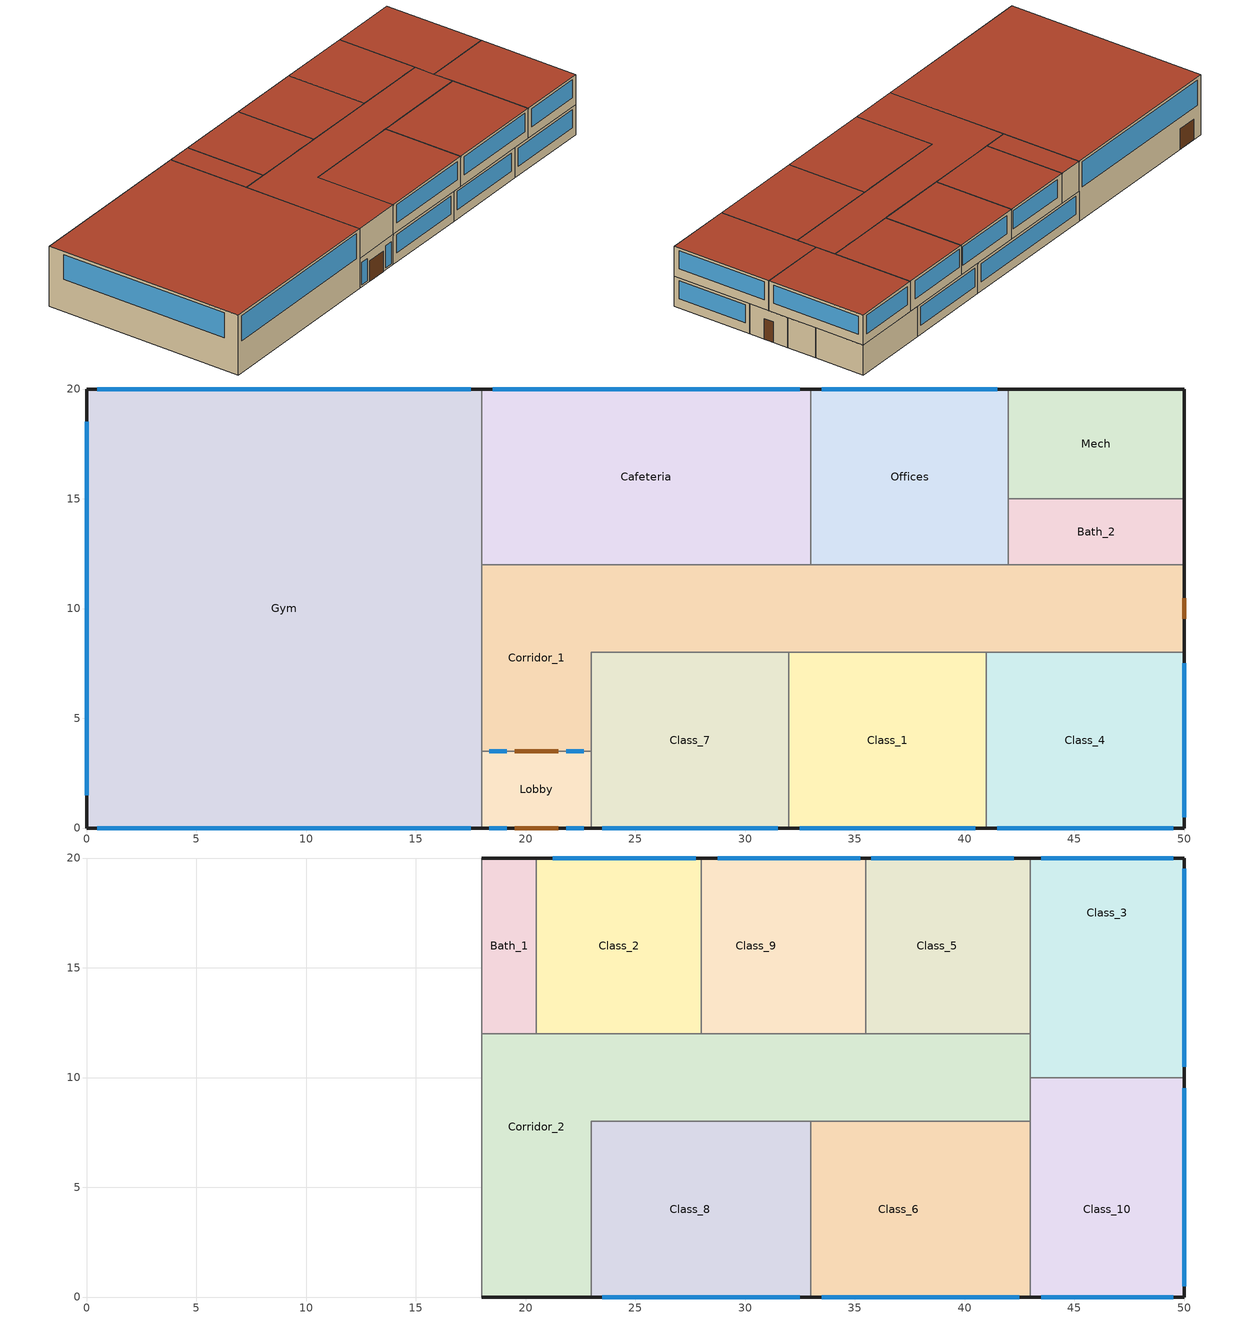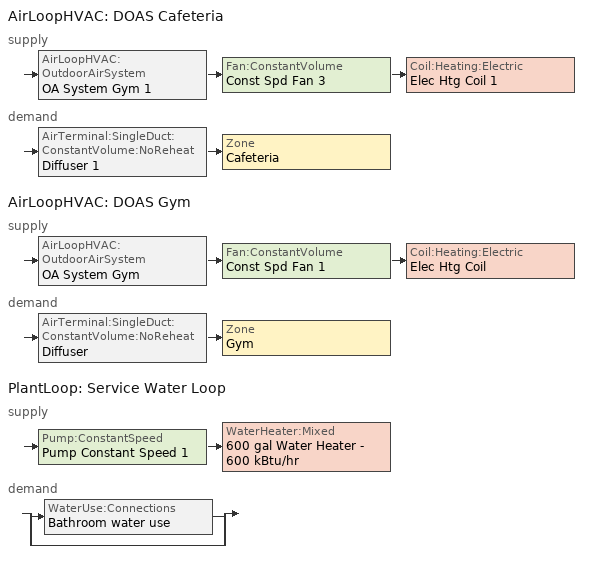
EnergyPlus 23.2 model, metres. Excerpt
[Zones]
Bath_2
 floor ground (PrimarySchool_Slab): 50,15 50,12 46,12 42,12 42,15 46,15 z0
 wall outside (PrimarySchool_Ext_Wall): 50,12 50,15 z0:3
 wall to Mech (PrimarySchool_Int_Wall): 50,15 46,15 42,15 z0:3
 wall to Corridor_1 (PrimarySchool_Int_Wall): 42,12 46,12 50,12 z0:3
 wall to Offices (PrimarySchool_Int_Wall): 42,15 42,12 z0:3
Cafeteria
 floor ground (PrimarySchool_Slab): 33,20 33,12 22,12 18,12 18,20 z0
 wall outside (PrimarySchool_Ext_Wall): 33,20 18,20 z0:3
 wall to Corridor_1 (PrimarySchool_Int_Wall): 18,12 22,12 33,12 z0:3
 wall to Gym (PrimarySchool_Int_Wall): 18,20 18,12 z0:3
 wall to Offices (PrimarySchool_Int_Wall): 33,12 33,20 z0:3
 window (PrimarySchool_Window): 32.5,20 18.5,20 z0.91:2.73
Class_1
 floor ground (PrimarySchool_Slab): 41,8 41,0 32,0 32,8 33,8 34,8 35,8 36,8 z0
 wall outside (PrimarySchool_Ext_Wall): 32,0 41,0 z0:3
 wall to Class_4 (PrimarySchool_Int_Wall): 41,0 41,8 z0:3
 wall to Class_7 (PrimarySchool_Int_Wall): 32,8 32,0 z0:3
 wall to Corridor_1 (PrimarySchool_Int_Wall): 41,8 36,8 35,8 34,8 33,8 32,8 z0:3
 window (PrimarySchool_Window): 32.5,0 40.5,0 z0.91:2.73
Class_4
 floor ground (PrimarySchool_Slab): 50,8 50,0 41,0 41,8 42,8 43,8 z0
 wall outside (PrimarySchool_Ext_Wall): 41,0 50,0 50,8 z0:3
 wall to Corridor_1 (PrimarySchool_Int_Wall): 50,8 43,8 42,8 41,8 z0:3
 window (PrimarySchool_Window): 50,0.5 50,7.5 / 41.5,0 49.5,0 z0.91:2.73
Class_7
 floor ground (PrimarySchool_Slab): 32,8 32,0 23,0 23,3.5 23,8 24,8 26,8 27.5,8 28,8 29,8 z0
 wall outside (PrimarySchool_Ext_Wall): 23,0 32,0 z0:3
 wall to Lobby (PrimarySchool_Int_Wall): 23,3.5 23,0 z0:3
 wall to Corridor_1 (PrimarySchool_Int_Wall): 32,8 29,8 28,8 27.5,8 26,8 24,8 23,8 23,3.5 z0:3
 window (PrimarySchool_Window): 23.5,0 31.5,0 z0.91:2.73
Corridor_1
 floor ground (PrimarySchool_Slab): 50,12 50,8 43,8 42,8 41,8 36,8 35,8 34,8 33,8 32,8 29,8 28,8 27.5,8 26,8 24,8 23,8 23,3.5 22,3.5 18,3.5 18,12 22,12 33,12 37,12 42,12 46,12 z0
 wall outside (PrimarySchool_Ext_Wall): 50,8 50,12 z0:3
 wall to Lobby (PrimarySchool_Int_Wall): 18,3.5 22,3.5 23,3.5 z0:3
 wall to Gym (PrimarySchool_Int_Wall): 18,12 18,3.5 z0:3
 wall to Offices (PrimarySchool_Int_Wall): 42,12 37,12 33,12 z0:3
 window inside (PrimarySchool_Window): 18.35,3.5 19.15,3.5 / 21.85,3.5 22.65,3.5 z0.21:2.43
 door inside (PrimarySchool_Door): 19.5,3.5 21.5,3.5 z0:2.03
 door (PrimarySchool_Door): 50,9.54 50,10.46 z0:2.03
Gym
 floor ground (PrimarySchool_Slab): 18,20 18,12 18,3.5 18,0 0,0 0,20 z0
 wall outside (PrimarySchool_Ext_Wall): 18,20 0,20 0,0 18,0 z0:6
 wall to Bath_1 (PrimarySchool_Int_Wall): 18,12 18,20 z3:6
 wall to Corridor_2 (PrimarySchool_Int_Wall): 18,0 18,3.5 18,12 z3:6
 wall to Lobby (PrimarySchool_Int_Wall): 18,0 18,3.5 z0:3
 window (PrimarySchool_Window): 0.5,0 17.5,0 / 0,18.5 0,1.5 / 17.5,20 0.5,20 z3.2:5.7
 door (PrimarySchool_Door): 3,20 1,20 z0:2.03
 roof outside (PrimarySchool_Roof): 18,0 18,3.5 18,12 18,20 0,20 0,0 z6
Lobby
 floor ground (PrimarySchool_Slab): 23,3.5 23,0 18,0 18,3.5 22,3.5 z0
 wall outside (PrimarySchool_Ext_Wall): 18,0 23,0 z0:3
 window (PrimarySchool_Window): 21.85,0 22.65,0 / 18.35,0 19.15,0 z0.21:2.43
 door (PrimarySchool_Door): 19.5,0 21.5,0 z0:2.03
Mech
 floor ground (PrimarySchool_Slab): 50,20 50,15 46,15 42,15 42,20 z0
 wall outside (PrimarySchool_Ext_Wall): 50,15 50,20 42,20 z0:3
 wall to Offices (PrimarySchool_Int_Wall): 42,20 42,15 z0:3
Offices
 floor ground (PrimarySchool_Slab): 42,20 42,15 42,12 37,12 33,12 33,20 z0
 wall outside (PrimarySchool_Ext_Wall): 42,20 33,20 z0:3
 window (PrimarySchool_Window): 41.5,20 33.5,20 z0.91:2.73
Bath_1
 floor to Cafeteria (PrimarySchool_Floor): 20.5,20 20.5,12 18,12 18,20 z3
 wall outside (PrimarySchool_Ext_Wall): 20.5,20 18,20 z3:6
 wall to Corridor_2 (PrimarySchool_Int_Wall): 18,12 20.5,12 z3:6
 wall to Class_2 (PrimarySchool_Int_Wall): 20.5,12 20.5,20 z3:6
 roof outside (PrimarySchool_Roof): 20.5,12 20.5,20 18,20 18,12 z6
Class_10
 floor to Class_4 (PrimarySchool_Floor): 50,8 50,0 43,0 43,8 z3
 floor to Corridor_1 (PrimarySchool_Floor): 50,10 50,8 43,8 43,10 z3
 wall outside (PrimarySchool_Ext_Wall): 43,0 50,0 50,10 z3:6
 wall to Class_6 (PrimarySchool_Int_Wall): 43,8 43,0 z3:6
 wall to Corridor_2 (PrimarySchool_Int_Wall): 43,10 43,8 z3:6
 wall to Class_3 (PrimarySchool_Int_Wall): 50,10 43,10 z3:6
 window (PrimarySchool_Window): 50,0.5 50,9.5 / 43.5,0 49.5,0 z3.91:5.73
 roof outside (PrimarySchool_Roof): 50,0 50,10 43,10 43,8 43,0 z6
Class_2
 floor to Cafeteria (PrimarySchool_Floor): 28,20 28,12 20.5,12 20.5,20 z3
 wall outside (PrimarySchool_Ext_Wall): 28,20 20.5,20 z3:6
 wall to Corridor_2 (PrimarySchool_Int_Wall): 20.5,12 22,12 24.5,12 26,12 27,12 28,12 z3:6
 wall to Class_9 (PrimarySchool_Int_Wall): 28,12 28,20 z3:6
 window (PrimarySchool_Window): 27.75,20 21.25,20 z3.91:5.73
 roof outside (PrimarySchool_Roof): 28,12 28,20 20.5,20 20.5,12 22,12 24.5,12 26,12 27,12 z6
Class_3
 floor to Bath_2 (PrimarySchool_Floor): 50,15 50,12 43,12 43,15 z3
 floor to Corridor_1 (PrimarySchool_Floor): 50,12 50,10 43,10 43,12 z3
 floor to Mech (PrimarySchool_Floor): 50,20 50,15 43,15 43,20 z3
 wall outside (PrimarySchool_Ext_Wall): 50,10 50,20 43,20 z3:6
 wall to Corridor_2 (PrimarySchool_Int_Wall): 43,12 43,10 z3:6
 wall to Class_5 (PrimarySchool_Int_Wall): 43,20 43,12 z3:6
 window (PrimarySchool_Window): 49.5,20 43.5,20 / 50,10.5 50,19.5 z3.91:5.73
 roof outside (PrimarySchool_Roof): 50,10 50,20 43,20 43,12 43,10 z6
Class_5
 floor to Bath_2 (PrimarySchool_Floor): 43,15 43,12 42,12 42,15 z3
 floor to Mech (PrimarySchool_Floor): 43,20 43,15 42,15 42,20 z3
 floor to Offices (PrimarySchool_Floor): 42,20 42,12 35.5,12 35.5,20 z3
 wall outside (PrimarySchool_Ext_Wall): 43,20 35.5,20 z3:6
 wall to Corridor_2 (PrimarySchool_Int_Wall): 35.5,12 40,12 41,12 41.5,12 43,12 z3:6
 wall to Class_9 (PrimarySchool_Int_Wall): 35.5,20 35.5,12 z3:6
 window (PrimarySchool_Window): 42.25,20 35.75,20 z3.91:5.73
 roof outside (PrimarySchool_Roof): 43,12 43,20 35.5,20 35.5,12 40,12 41,12 41.5,12 z6
Class_6
 floor to Class_1 (PrimarySchool_Floor): 41,8 41,0 33,0 33,8 z3
 floor to Class_4 (PrimarySchool_Floor): 43,8 43,0 41,0 41,8 z3
 wall outside (PrimarySchool_Ext_Wall): 33,0 43,0 z3:6
 wall to Class_8 (PrimarySchool_Int_Wall): 33,8 33,0 z3:6
 wall to Corridor_2 (PrimarySchool_Int_Wall): 43,8 35,8 33.5,8 33,8 z3:6
 window (PrimarySchool_Window): 33.5,0 42.5,0 z3.91:5.73
 roof outside (PrimarySchool_Roof): 43,0 43,8 35,8 33.5,8 33,8 33,0 z6
Class_8
 floor to Class_1 (PrimarySchool_Floor): 33,8 33,0 32,0 32,8 z3
 floor to Class_7 (PrimarySchool_Floor): 32,8 32,0 23,0 23,8 z3
 wall outside (PrimarySchool_Ext_Wall): 23,0 33,0 z3:6
 wall to Corridor_2 (PrimarySchool_Int_Wall): 33,8 32,8 23,8 23,0 z3:6
 window (PrimarySchool_Window): 23.5,0 32.5,0 z3.91:5.73
 roof outside (PrimarySchool_Roof): 33,0 33,8 32,8 23,8 23,0 z6
Class_9
 floor to Offices (PrimarySchool_Floor): 35.5,20 35.5,12 33,12 33,20 z3
 floor to Cafeteria (PrimarySchool_Floor): 33,20 33,12 28,12 28,20 z3
 wall outside (PrimarySchool_Ext_Wall): 35.5,20 28,20 z3:6
 wall to Corridor_2 (PrimarySchool_Int_Wall): 28,12 33,12 35,12 35.5,12 z3:6
 window (PrimarySchool_Window): 35.25,20 28.75,20 z3.91:5.73
 roof outside (PrimarySchool_Roof): 35.5,12 35.5,20 28,20 28,12 33,12 35,12 z6
Corridor_2
 floor to Lobby (PrimarySchool_Floor): 23,3.5 23,0 18,0 18,3.5 z3
 floor to Corridor_1 (PrimarySchool_Floor): 43,12 43,8 23,8 23,3.5 18,3.5 18,12 z3
 wall outside (PrimarySchool_Ext_Wall): 18,0 23,0 z3:6
 roof outside (PrimarySchool_Roof): 23,0 23,8 32,8 33,8 33.5,8 35,8 43,8 43,10 43,12 41.5,12 41,12 40,12 35.5,12 35,12 33,12 28,12 27,12 26,12 24.5,12 22,12 20.5,12 18,12 18,0 z6
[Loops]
AirLoopHVAC 'DOAS Cafeteria'
 supply: AirLoopHVAC:OutdoorAirSystem 'OA System Gym 1' > Fan:ConstantVolume 'Const Spd Fan 3' > Coil:Heating:Electric 'Elec Htg Coil 1'
 demand: AirTerminal:SingleDuct:ConstantVolume:NoReheat 'Diffuser 1' > Zone 'Cafeteria'
AirLoopHVAC 'DOAS Gym'
 supply: AirLoopHVAC:OutdoorAirSystem 'OA System Gym' > Fan:ConstantVolume 'Const Spd Fan 1' > Coil:Heating:Electric 'Elec Htg Coil'
 demand: AirTerminal:SingleDuct:ConstantVolume:NoReheat 'Diffuser' > Zone 'Gym'
PlantLoop 'Service Water Loop'
 supply: Pump:ConstantSpeed 'Pump Constant Speed 1' > WaterHeater:Mixed '600 gal Water Heater - 600 kBtu/hr'
 demand: split
  | WaterUse:Connections 'Bathroom water use'
  | bypass
[Building]
SchoolPrimary: North Axis {deg}=0; Terrain=City; Loads Convergence Tolerance Value {W}=0.04; Temperature Convergence Tolerance Value {deltaC}=0.4; Solar Distribution=FullInteriorAndExterior; Maximum Number of Warmup Days=25; Minimum Number of Warmup Days=6
[Site:Location]
MONTREAL INTL A: Latitude {deg}=45.47; Longitude {deg}=-73.74; Time Zone {hr}=-5; Elevation {m}=36
[SizingPeriod:DesignDay] Day of Month=21; Dry-Bulb Temperature Range Modifier Type=DefaultMultipliers; Humidity Condition Type=Wetbulb; Barometric Pressure {Pa}=96634; Rain Indicator=No; Snow Indicator=No; Daylight Saving Time Indicator=No; Begin Environment Reset Mode=FullResetAtBeginEnvironment
Name | Month | Day Type | Maximum Dry-Bulb Temperature {C} | Daily Dry-Bulb Temperature Range {deltaC} | Wetbulb or DewPoint at Maximum Dry-Bulb {C} | Wind Speed {m/s} | Wind Direction {deg} | Solar Model Indicator | ASHRAE Clear Sky Optical Depth for Beam Irradiance (taub) | ASHRAE Clear Sky Optical Depth for Diffuse Irradiance (taud) | Sky Clearness
Rochester International Arpt Ann Clg .4% Condns DB=>MWB | 7 | SummerDesignDay | 32 | 10.6 | 23.1 | 6.7 | 200 | ASHRAETau | 0.404 | 2.226
Rochester International Arpt Ann Htg 99.6% Condns DB | 1 | WinterDesignDay | -22 | 0 | -22 | 5.5 | 310 | ASHRAEClearSky |  |  | 0
[Material] Thermal Absorptance=0.9
Name | Roughness | Thickness {m} | Conductivity {W/m-K} | Density {kg/m3} | Specific Heat {J/kg-K} | Solar Absorptance | Visible Absorptance
Brick Facade | MediumRough | 0.10159 | 1.311205 | 2080 | 921.096 | 0.6 | 0.5
Gypsum Ext Wall | MediumRough | 0.0158801 | 0.16 | 800 | 837.4 | 0.3 | 0.5
Gypsum plate Int Wall | Smooth | 0.0127 | 0.16 | 784.9 | 830 | 0.3 | 0.5
Heavy Weight Concrete Int Floor | Rough | 0.1016 | 1.311 | 2240 | 836.8 | 0.7 | 0.7
Heavy Weight Concrete Slab | Rough | 0.3048 | 1.311 | 2240 | 836.8 | 0.7 | 0.7
Lightweight Concrete Roof | MediumRough | 0.0508102 | 0.360512 | 1280 | 837.36 | 0.3 | 0.5
Polystyrene Insulation Ext Wall | MediumRough | 0.025969 | 0.034615 | 28.8 | 1214.172 | 0.7 | 0.7
Polystyrene Insulation Roof | MediumRough | 0.111892 | 0.034615 | 28.8 | 1214.172 | 0.7 | 0.7
Roof Gravel | MediumRough | 0.0127102 | 1.443433 | 880 | 1674.72 | 0.7 | 0.7
Std Wood | MediumSmooth | 0.15 | 0.12 | 540 | 1210 | 0.5 | 0.5
[Material:NoMass] Roughness=MediumRough; Thermal Absorptance=0.9
Name | Thermal Resistance {m2-K/W} | Solar Absorptance | Visible Absorptance
Air Layer | 0.157 | 0.7 | 0.7
Door panel | 0.475964 | 0.7 | 0.7
Flooring Tile | 0.13 | 0.5 | 0.2
[WindowMaterial:SimpleGlazingSystem]
PrimarySchool Fixed Assembly Window: U-Factor {W/m2-K}=3.52036; Solar Heat Gain Coefficient=0.41
[Construction]
PrimarySchool_Door: Door panel
PrimarySchool_Ext_Wall: Brick Facade, Air Layer, Polystyrene Insulation Ext Wall, Gypsum Ext Wall
PrimarySchool_Floor: Heavy Weight Concrete Int Floor, Flooring Tile
PrimarySchool_InteriorFurnishings: Std Wood
PrimarySchool_Int_Wall: Gypsum plate Int Wall, Gypsum plate Int Wall
PrimarySchool_Roof: Roof Gravel, Polystyrene Insulation Roof, Lightweight Concrete Roof
PrimarySchool_Slab: Heavy Weight Concrete Slab, Flooring Tile
PrimarySchool_Window: PrimarySchool Fixed Assembly Window
[Zone] Multiplier=1; Part of Total Floor Area=Yes
Bath_1; Bath_2; Cafeteria; Class_1; Class_10; Class_2; Class_3; Class_4; Class_5; Class_6; Class_7; Class_8; Class_9; Corridor_1; Corridor_2; Gym; Lobby; Mech; Offices
[Space]
Name | Zone | Space Type
Bath_1_Space | Bath_1 | Bathroom_spacetype
Bath_2_Space | Bath_2 | Bathroom_spacetype
Cafeteria_Space | Cafeteria | Cafeteria_spacetype
Class_1_Space | Class_1 | Classroom_spacetype
Class_10_Space | Class_10 | Classroom_spacetype
Class_2_Space | Class_2 | Classroom_spacetype
Class_3_Space | Class_3 | Classroom_spacetype
Class_4_Space | Class_4 | Classroom_spacetype
Class_5_Space | Class_5 | Classroom_spacetype
Class_6_Space | Class_6 | Classroom_spacetype
Class_7_Space | Class_7 | Classroom_spacetype
Class_8_Space | Class_8 | Classroom_spacetype
Class_9_Space | Class_9 | Classroom_spacetype
Corridor_1_Space | Corridor_1 | Corridor_spacetype
Corridor_2_Space | Corridor_2 | Corridor_spacetype
Gym_Space | Gym | Gym_spacetype
Lobby_Space | Lobby | Corridor_spacetype
Mech_Space | Mech | Mech_spacetype
Offices_Space | Offices | Office_spacetype
[SpaceList]
Bathroom_spacetype: Bath_1_Space, Bath_2_Space
Cafeteria_spacetype: Cafeteria_Space
Classroom_spacetype: Class_1_Space, Class_3_Space, Class_2_Space, Class_9_Space, Class_7_Space, Class_4_Space, Class_5_Space, Class_6_Space, Class_8_Space, Class_10_Space
Corridor_spacetype: Corridor_1_Space, Corridor_2_Space, Lobby_Space
Gym_spacetype: Gym_Space
Mech_spacetype: Mech_Space
Office_spacetype: Offices_Space
[InternalMass] Construction=PrimarySchool_InteriorFurnishings
Name | Zone or ZoneList | Space or SpaceList | Surface Area {m2}
Bath_1_Space Bath Internal Mass | Bath_1 | Bath_1_Space | 40
Bath_2_Space Bath Internal Mass | Bath_2 | Bath_2_Space | 40
Cafeteria_Space Caf Internal Mass | Cafeteria | Cafeteria_Space | 240
Class_1_Space Class Internal Mass | Class_1 | Class_1_Space | 144
Class_3_Space Class Internal Mass | Class_3 | Class_3_Space | 144
Class_2_Space Class Internal Mass | Class_2 | Class_2_Space | 144
Class_9_Space Class Internal Mass | Class_9 | Class_9_Space | 144
Class_7_Space Class Internal Mass | Class_7 | Class_7_Space | 144
Class_4_Space Class Internal Mass | Class_4 | Class_4_Space | 144
Class_5_Space Class Internal Mass | Class_5 | Class_5_Space | 144
Class_6_Space Class Internal Mass | Class_6 | Class_6_Space | 144
Class_8_Space Class Internal Mass | Class_8 | Class_8_Space | 144
Class_10_Space Class Internal Mass | Class_10 | Class_10_Space | 144
Corridor_1_Space Corr Internal Mass | Corridor_1 | Corridor_1_Space | 144
Corridor_2_Space Corr Internal Mass | Corridor_2 | Corridor_2_Space | 144
Lobby_Space Corr Internal Mass | Lobby | Lobby_Space | 144
Gym_Space Gym Internal Mass | Gym | Gym_Space | 880
Mech_Space Mech Internal Mass | Mech | Mech_Space | 64
Offices_Space Off Internal Mass | Offices | Offices_Space | 144
[Lights] Schedule=BLDG_LIGHT_SCH; Design Level Calculation Method=Watts/Area; Return Air Fraction=0; Fraction Radiant=0.37; Fraction Visible=0.2; Fraction Replaceable=1; Return Air Fraction Calculated from Plenum Temperature=No
Name | Zone or ZoneList or Space or SpaceList | Watts per Zone Floor Area {W/m2}
Bath Lights | Bathroom_spacetype | 8
Caf Lights | Cafeteria_spacetype | 8
Class Lights | Classroom_spacetype | 14.35
Corr Lights | Corridor_spacetype | 14.35
Gym Lights | Gym_spacetype | 8
Mech Lights | Mech_spacetype | 8
Off Lights | Office_spacetype | 14.347
[People] Fraction Radiant=0.3; Activity Level Schedule=ACTIVITY_SCH; Enable ASHRAE 55 Comfort Warnings=No; Mean Radiant Temperature Calculation Type=ZoneAveraged; Work Efficiency Schedule=WORK_EFF_SCH; Clothing Insulation Schedule=CLOTHING_SCH; Air Velocity Schedule=AIR_VELO_SCH; Thermal Comfort Model 1 Type=AdaptiveASH55; Thermal Comfort Model 2 Type=FANGER
Name | Zone or ZoneList or Space or SpaceList | Number of People Schedule | Number of People Calculation Method | Number of People | Floor Area per Person {m2/person}
Bath People | Bathroom_spacetype | BLDG_OCC_SCH | People | 0
Caf People | Cafeteria_spacetype | BLDG_OCC_SCH_Cafeteria | Area/Person |  | 0.929
Class People | Classroom_spacetype | BLDG_OCC_SCH | Area/Person |  | 3.4
Corr People | Corridor_spacetype | BLDG_OCC_SCH | People | 0
Gym People | Gym_spacetype | BLDG_OCC_SCH_Gym | People | 25
Mech People | Mech_spacetype | BLDG_OCC_SCH | People | 0
Off People | Office_spacetype | BLDG_OCC_SCH | Area/Person |  | 18.579
[ElectricEquipment] Schedule=BLDG_EQUIP_SCH; Fraction Latent=0; Fraction Radiant=0.3; Fraction Lost=0
Name | Zone or ZoneList or Space or SpaceList | Design Level Calculation Method | Watts per Zone Floor Area {W/m2} | Design Level {W}
Bath Electric Equipment | Bathroom_spacetype | Watts/Area | 2.5
Caf Electric Equipment | Cafeteria_spacetype | EquipmentLevel |  | 0
Class Electric Equipment | Classroom_spacetype | Watts/Area | 11
Corr Electric Equipment | Corridor_spacetype | EquipmentLevel |  | 0
Gym Electric Equipment | Gym_spacetype | Watts/Area | 5
Mech Electric Equipment | Mech_spacetype | EquipmentLevel |  | 0
Off Electric Equipment | Office_spacetype | Watts/Area | 11
[ZoneInfiltration:DesignFlowRate]
Name | Zone or ZoneList or Space or SpaceList | Schedule | Design Flow Rate Calculation Method | Flow Rate per Exterior Surface Area {m3/s-m2} | Constant Term Coefficient | Velocity Term Coefficient | Design Flow Rate {m3/s} | Temperature Term Coefficient | Velocity Squared Term Coefficient
School Infiltration 7 | Bathroom_spacetype | INFIL_SCH_PNNL | Flow/ExteriorArea | 0.00087 | 0 | 0.224
School Infiltration 5 | Cafeteria_spacetype | INFIL_SCH_PNNL | Flow/ExteriorArea | 0.00087 | 0 | 0.224
School Infiltration 2 | Classroom_spacetype | INFIL_SCH_PNNL | Flow/ExteriorArea | 0.00087 | 0 | 0.224
School Infiltration 6 | Corridor_spacetype | INFIL_SCH_PNNL | Flow/ExteriorArea | 0.00087 | 0 | 0.224
School Infiltration 4 | Gym_spacetype | INFIL_SCH_PNNL | Flow/ExteriorArea | 0.00087 | 0 | 0.224
Lobby_ZN_1_FLR_1_Door_Infiltration | Lobby_Space | INFIL_Door_Opening_SCH | Flow/Zone |  | 1 | 0 | 3.03132 | 0 | 0
School Infiltration 3 | Mech_spacetype | INFIL_SCH_PNNL | Flow/ExteriorArea | 0.00087 | 0 | 0.224
School Infiltration 1 | Office_spacetype | INFIL_SCH_PNNL | Flow/ExteriorArea | 0.00087 | 0 | 0.224
[ZoneControl:Thermostat] Temperature Difference Between Cutout And Setpoint {deltaC}=0
Name | Zone or ZoneList | Control Type Schedule | Control 1
Bath_1 Thermostat | Bath_1 | Bath_1 Thermostat Schedule | Thermostat Setpoint Dual Setpoint 3
Bath_2 Thermostat | Bath_2 | Bath_2 Thermostat Schedule | Thermostat Setpoint Dual Setpoint 5
Cafeteria Thermostat | Cafeteria | Cafeteria Thermostat Schedule | Thermostat Setpoint Dual Setpoint 10
Class_1 Thermostat | Class_1 | Class_1 Thermostat Schedule | Thermostat Setpoint Dual Setpoint 13
Class_10 Thermostat | Class_10 | Class_10 Thermostat Schedule | Thermostat Setpoint Dual Setpoint 18
Class_2 Thermostat | Class_2 | Class_2 Thermostat Schedule | Thermostat Setpoint Dual Setpoint 12
Class_3 Thermostat | Class_3 | Class_3 Thermostat Schedule | Thermostat Setpoint Dual Setpoint 14
Class_4 Thermostat | Class_4 | Class_4 Thermostat Schedule | Thermostat Setpoint Dual Setpoint 9
Class_5 Thermostat | Class_5 | Class_5 Thermostat Schedule | Thermostat Setpoint Dual Setpoint 15
Class_6 Thermostat | Class_6 | Class_6 Thermostat Schedule | Thermostat Setpoint Dual Setpoint 8
Class_7 Thermostat | Class_7 | Class_7 Thermostat Schedule | Thermostat Setpoint Dual Setpoint 7
Class_8 Thermostat | Class_8 | Class_8 Thermostat Schedule | Thermostat Setpoint Dual Setpoint 16
Class_9 Thermostat | Class_9 | Class_9 Thermostat Schedule | Thermostat Setpoint Dual Setpoint 11
Corridor_1 Thermostat | Corridor_1 | Corridor_1 Thermostat Schedule | Thermostat Setpoint Dual Setpoint 4
Corridor_2 Thermostat | Corridor_2 | Corridor_2 Thermostat Schedule | Thermostat Setpoint Dual Setpoint 1
Gym Thermostat | Gym | Gym Thermostat Schedule | Thermostat Setpoint Dual Setpoint 6
Lobby Thermostat | Lobby | Lobby Thermostat Schedule | Thermostat Setpoint Dual Setpoint 2
Mech Thermostat | Mech | Mech Thermostat Schedule | Thermostat Setpoint Dual Setpoint 19
Offices Thermostat | Offices | Offices Thermostat Schedule | Thermostat Setpoint Dual Setpoint 17
[ThermostatSetpoint:SingleHeating] Setpoint Temperature Schedule=HTGSETP_SCH
Thermostat Setpoint Dual Setpoint 3; Thermostat Setpoint Dual Setpoint 5; Thermostat Setpoint Dual Setpoint 10; Thermostat Setpoint Dual Setpoint 13; Thermostat Setpoint Dual Setpoint 18; Thermostat Setpoint Dual Setpoint 12; Thermostat Setpoint Dual Setpoint 14; Thermostat Setpoint Dual Setpoint 9; Thermostat Setpoint Dual Setpoint 15; Thermostat Setpoint Dual Setpoint 8; Thermostat Setpoint Dual Setpoint 7; Thermostat Setpoint Dual Setpoint 16; Thermostat Setpoint Dual Setpoint 11; Thermostat Setpoint Dual Setpoint 4; Thermostat Setpoint Dual Setpoint 1; Thermostat Setpoint Dual Setpoint 6; Thermostat Setpoint Dual Setpoint 2; Thermostat Setpoint Dual Setpoint 19; Thermostat Setpoint Dual Setpoint 17
[Fan:ZoneExhaust] Availability Schedule=HVACOperationSchd; Fan Total Efficiency=0.7; Pressure Rise {Pa}=125; Maximum Flow Rate {m3/s}=0.175; Flow Fraction Schedule=MinOA_Sched; System Availability Manager Coupling Mode=Decoupled; Balanced Exhaust Fraction Schedule=ALWAYS_OFF
Zone Exhaust Fan; Zone Exhaust Fan 1
[ZoneHVAC:Baseboard:Convective:Electric] Availability Schedule=Always On Discrete hvac_library; Heating Design Capacity {W}=Autosize; Efficiency=1
Elec Baseboard 18; Elec Baseboard 17; Elec Baseboard 16; Elec Baseboard 15; Elec Baseboard 14; Elec Baseboard 13; Elec Baseboard 12; Elec Baseboard 11; Elec Baseboard 10; Elec Baseboard 9; Elec Baseboard 8; Elec Baseboard 7; Elec Baseboard 6; Elec Baseboard 5; Elec Baseboard 4; Elec Baseboard 3; Elec Baseboard 2; Elec Baseboard 1; Elec Baseboard
[Zone equipment]
Bath_1: Zone Exhaust Fan, Elec Baseboard 18
Bath_2: Zone Exhaust Fan 1, Elec Baseboard 17
Cafeteria: Diffuser 1, Elec Baseboard 16
Class_1: Elec Baseboard 15
Class_10: Elec Baseboard 14
Class_2: Elec Baseboard 13
Class_3: Elec Baseboard 12
Class_4: Elec Baseboard 11
Class_5: Elec Baseboard 10
Class_6: Elec Baseboard 9
Class_7: Elec Baseboard 8
Class_8: Elec Baseboard 7
Class_9: Elec Baseboard 6
Corridor_1: Elec Baseboard 5
Corridor_2: Elec Baseboard 4
Gym: Diffuser, Elec Baseboard 3
Lobby: Elec Baseboard 2
Mech: Elec Baseboard 1
Offices: Elec Baseboard
[Sizing:Zone] Zone Cooling Design Supply Air Temperature Input Method=SupplyAirTemperature; Zone Cooling Design Supply Air Temperature {C}=12.8; Zone Cooling Design Supply Air Temperature Difference {deltaC}=11.11; Zone Heating Design Supply Air Temperature Input Method=SupplyAirTemperature; Zone Heating Design Supply Air Temperature {C}=50; Zone Cooling Design Supply Air Humidity Ratio {kgWater/kgDryAir}=0.0085; Zone Heating Design Supply Air Humidity Ratio {kgWater/kgDryAir}=0.008; Cooling Design Air Flow Method=DesignDay; Cooling Design Air Flow Rate {m3/s}=0; Cooling Minimum Air Flow per Zone Floor Area {m3/s-m2}=0.000762; Cooling Minimum Air Flow {m3/s}=0; Cooling Minimum Air Flow Fraction=0; Heating Design Air Flow Method=DesignDay; Heating Design Air Flow Rate {m3/s}=0; Heating Maximum Air Flow per Zone Floor Area {m3/s-m2}=0.002032; Heating Maximum Air Flow {m3/s}=0.141576; Heating Maximum Air Flow Fraction=0.3; Zone Load Sizing Method=Sensible Load Only No Latent Load; Zone Latent Cooling Design Supply Air Humidity Ratio Input Method=HumidityRatioDifference; Zone Cooling Design Supply Air Humidity Ratio Difference {kgWater/kgDryAir}=0.005; Zone Latent Heating Design Supply Air Humidity Ratio Input Method=HumidityRatioDifference; Zone Humidification Design Supply Air Humidity Ratio Difference {kgWater/kgDryAir}=0.005
Name | Zone Heating Design Supply Air Temperature Difference {deltaC} | Design Specification Outdoor Air Object | Account for Dedicated Outdoor Air System | Dedicated Outdoor Air System Control Strategy | Dedicated Outdoor Air Low Setpoint Temperature for Design {C} | Dedicated Outdoor Air High Setpoint Temperature for Design {C}
Bath_1 | 11.11 | Bath_1 Zero air DSOA | No
Bath_2 | 11.11 | Bath_2 Zero air DSOA | No
Cafeteria | 11 | Cafeteria DSOA Space List | Yes | NeutralSupplyAir | 17 | 18
Class_1 | 11.11 | Class_1 Zero air DSOA | No
Class_10 | 11.11 | Class_10 Zero air DSOA | No
Class_2 | 11.11 | Class_2 Zero air DSOA | No
Class_3 | 11.11 | Class_3 Zero air DSOA | No
Class_4 | 11.11 | Class_4 Zero air DSOA | No
Class_5 | 11.11 | Class_5 Zero air DSOA | No
Class_6 | 11.11 | Class_6 Zero air DSOA | No
Class_7 | 11.11 | Class_7 Zero air DSOA | No
Class_8 | 11.11 | Class_8 Zero air DSOA | No
Class_9 | 11.11 | Class_9 Zero air DSOA | No
Corridor_1 | 11.11 | Corridor_1 Zero air DSOA | No
Corridor_2 | 11.11 | Corridor_2 Zero air DSOA | No
Gym | 11.11 | Gym DSOA Space List | Yes | NeutralSupplyAir | 17 | 18
Lobby | 11.11 | Lobby Zero air DSOA | No
Mech | 11.11 | Mech Zero air DSOA | No
Offices | 11.11 | Offices Zero air DSOA | No
[DesignSpecification:OutdoorAir] Outdoor Air Method=Sum; Outdoor Air Flow per Person {m3/s-person}=0; Outdoor Air Flow per Zone Floor Area {m3/s-m2}=0; Outdoor Air Flow Air Changes per Hour {1/hr}=0
Name | Outdoor Air Flow per Zone {m3/s}
Bath_1 Zero air DSOA; Bath_2 Zero air DSOA; Class_1 Zero air DSOA; Class_10 Zero air DSOA; Class_2 Zero air DSOA; Class_3 Zero air DSOA; Class_4 Zero air DSOA; Class_5 Zero air DSOA; Class_6 Zero air DSOA; Class_7 Zero air DSOA; Class_8 Zero air DSOA; Class_9 Zero air DSOA; Corridor_1 Zero air DSOA; Corridor_2 Zero air DSOA; Lobby Zero air DSOA; Mech Zero air DSOA; Offices Zero air DSOA | 0
Cafeteria Outdoor Air | 0.2
Gym Outdoor Air | 0.4
[AirTerminal:SingleDuct:ConstantVolume:NoReheat] Availability Schedule=Always On Discrete hvac_library; Maximum Air Flow Rate {m3/s}=AutoSize
Diffuser 1; Diffuser
[Controller:MechanicalVentilation] Availability Schedule=Always On Discrete hvac_library; Demand Controlled Ventilation=No; System Outdoor Air Method=ZoneSum
Name | Zone or ZoneList Name 1 | Design Specification Outdoor Air Object Name 1
Controller Mechanical Ventilation 2 | Cafeteria | Cafeteria Outdoor Air
Controller Mechanical Ventilation 1 | Gym | Gym Outdoor Air
[DesignSpecification:OutdoorAir:SpaceList]
Name | Space Name 1 | Space Design Specification Outdoor Air Object Name 1
Cafeteria DSOA Space List | Cafeteria_Space | Cafeteria Outdoor Air
Gym DSOA Space List | Gym_Space | Gym Outdoor Air
[Daylighting:Controls] Lighting Control Type=Stepped; Minimum Input Power Fraction for Continuous or ContinuousOff Dimming Control=0.3; Minimum Light Output Fraction for Continuous or ContinuousOff Dimming Control=0.2; Number of Stepped Control Steps=1; Probability Lighting will be Reset When Needed in Manual Stepped Control=0.7; Glare Calculation Azimuth Angle of View Direction Clockwise from Zone y-Axis {deg}=-0; Fraction of Lights Controlled by Reference Point 1=1; Illuminance Setpoint at Reference Point 1 {lux}=300
Name | Zone or Space | Glare Calculation Daylighting Reference Point | Daylighting Reference Point Name 1
Class_1 DaylightingControls | Class_1 | Face 76 | Face 76
Class_10 DaylightingControls | Class_10 | Face 200 | Face 200
Class_2 DaylightingControls | Class_2 | Face 133 | Face 133
Class_3 DaylightingControls | Class_3 | Face 154 | Face 154
Class_4 DaylightingControls | Class_4 | Face 86 | Face 86
Class_5 DaylightingControls | Class_5 | Face 144 | Face 144
Class_6 DaylightingControls | Class_6 | Face 190 | Face 190
Class_7 DaylightingControls | Class_7 | Face 121 | Face 121
Class_8 DaylightingControls | Class_8 | Face 216 | Face 216
Class_9 DaylightingControls | Class_9 | Face 226 | Face 226
Offices DaylightingControls | Offices | Face 29 | Face 29
[ZoneMixing] Schedule=INFIL_Door_Opening_SCH; Design Flow Rate Calculation Method=Flow/Zone; Design Flow Rate {m3/s}=0.6; Delta Temperature {deltaC}=0
Name | Zone or Space | Source Zone or Space
Corridor-Lobby; Lobby-Corridor Reverse | Corridor_1 | Lobby
Corridor-Lobby Reverse; Lobby-Corridor | Lobby | Corridor_1
[AirLoopHVAC] Design Return Air Flow Fraction of Supply Air Flow=1
Name | Design Supply Air Flow Rate {m3/s}
DOAS Cafeteria | 0.2
DOAS Gym | 0.4
[Sizing:System] Type of Load to Size On=VentilationRequirement; Central Heating Maximum System Air Flow Ratio=1; Preheat Design Temperature {C}=7; Preheat Design Humidity Ratio {kgWater/kgDryAir}=0.008; Precool Design Temperature {C}=12.8; Precool Design Humidity Ratio {kgWater/kgDryAir}=0.008; Central Heating Design Supply Air Temperature {C}=18; Type of Zone Sum to Use=NonCoincident; 100% Outdoor Air in Cooling=Yes; 100% Outdoor Air in Heating=Yes; Central Cooling Design Supply Air Humidity Ratio {kgWater/kgDryAir}=0.0085; Central Heating Design Supply Air Humidity Ratio {kgWater/kgDryAir}=0.008; Cooling Supply Air Flow Rate Method=DesignDay; Cooling Supply Air Flow Rate {m3/s}=0; Cooling Supply Air Flow Rate Per Floor Area {m3/s-m2}=0.00996765; Cooling Fraction of Autosized Cooling Supply Air Flow Rate=1; Cooling Supply Air Flow Rate Per Unit Cooling Capacity {m3/s-W}=3.94755e-05; Heating Supply Air Flow Rate Method=DesignDay; Heating Supply Air Flow Rate {m3/s}=0; Heating Supply Air Flow Rate Per Floor Area {m3/s-m2}=0.00996765; Heating Fraction of Autosized Heating Supply Air Flow Rate=1; Heating Fraction of Autosized Cooling Supply Air Flow Rate=1; Heating Supply Air Flow Rate Per Unit Heating Capacity {m3/s-W}=3.15882e-05; System Outdoor Air Method=ZoneSum; Zone Maximum Outdoor Air Fraction=1; Cooling Design Capacity Method=CoolingDesignCapacity; Cooling Design Capacity {W}=Autosize; Cooling Design Capacity Per Floor Area {W/m2}=234.7; Fraction of Autosized Cooling Design Capacity=1; Heating Design Capacity Method=HeatingDesignCapacity; Heating Design Capacity {W}=Autosize; Heating Design Capacity Per Floor Area {W/m2}=157; Fraction of Autosized Heating Design Capacity=1; Central Cooling Capacity Control Method=OnOff; Occupant Diversity=Autosize
Name | Design Outdoor Air Flow Rate {m3/s} | Central Cooling Design Supply Air Temperature {C}
DOAS Cafeteria | 0.2 | 18
DOAS Gym | 0.4 | 12.8
[AvailabilityManager:Scheduled]
Name | Schedule
DOAS Cafeteria Availability Manager | HVACOperationSchd_exhaust 1
OA System Gym 1 Availability Manager; OA System Gym Availability Manager | Always On Discrete
DOAS Gym Availability Manager | HVACOperationSchd_exhaust
[Controller:OutdoorAir] Economizer Control Type=NoEconomizer; Economizer Maximum Limit Dry-Bulb Temperature {C}=28; Economizer Maximum Limit Enthalpy {J/kg}=64000; Economizer Minimum Limit Dry-Bulb Temperature {C}=-100; Lockout Type=NoLockout; Minimum Limit Type=FixedMinimum; High Humidity Control=No; Control High Indoor Humidity Based on Outdoor Humidity Ratio=Yes; Heat Recovery Bypass Control Type=BypassWhenOAFlowGreaterThanMinimum; Economizer Operation Staging=InterlockedWithMechanicalCooling
Name | Minimum Outdoor Air Flow Rate {m3/s} | Maximum Outdoor Air Flow Rate {m3/s} | Mechanical Ventilation Controller | Economizer Control Action Type
Outdoor Air Controller 1 | 0.2 | 0.2 | Controller Mechanical Ventilation 2
Outdoor Air Controller | 0.4 | Autosize | Controller Mechanical Ventilation 1 | ModulateFlow
[Fan:ConstantVolume] Fan Total Efficiency=0.7; Pressure Rise {Pa}=75; Motor Efficiency=0.9; Motor In Airstream Fraction=1
Name | Availability Schedule | Maximum Flow Rate {m3/s}
Const Spd Fan 2; Const Spd Fan 3 | HVACOperationSchd_exhaust 1 | 0.2
Const Spd Fan; Const Spd Fan 1 | HVACOperationSchd_exhaust | 0.4
[SetpointManager:MixedAir] Control Variable=Temperature
Node 99 OS Default SPM; Node 87 OS Default SPM
[SetpointManager:FollowSystemNodeTemperature] Control Variable=Temperature; Reference Temperature Type=NodeDryBulb; Offset Temperature Difference {deltaC}=0; Maximum Limit Setpoint Temperature {C}=18; Minimum Limit Setpoint Temperature {C}=18
Node 100 OS Default SPM; Setpoint Manager Follow System Node Temperature 1; Node 88 OS Default SPM; Setpoint Manager Follow System Node Temperature
[Coil:Heating:Electric] Availability Schedule=Always On Discrete hvac_library; Efficiency=1; Nominal Capacity {W}=Autosize
Elec Htg Coil 1; Elec Htg Coil
[PlantLoop]
Service Water Loop: Fluid Type=Water; Plant Equipment Operation Scheme=Service Water Loop Operation Schemes; Maximum Loop Temperature {C}=60; Minimum Loop Temperature {C}=10; Maximum Loop Flow Rate {m3/s}=Autosize; Minimum Loop Flow Rate {m3/s}=0; Plant Loop Volume {m3}=Autocalculate; Load Distribution Scheme=Optimal; Plant Loop Demand Calculation Scheme=SingleSetpoint; Common Pipe Simulation=None
[Sizing:Plant]
Service Water Loop: Loop Type=Heating; Design Loop Exit Temperature {C}=60; Loop Design Temperature Difference {deltaC}=5; Sizing Option=NonCoincident; Zone Timesteps in Averaging Window=1; Coincident Sizing Factor Mode=None
[Pump:ConstantSpeed]
Pump Constant Speed 1: Design Flow Rate {m3/s}=Autosize; Design Pump Head {Pa}=29891; Design Power Consumption {W}=Autosize; Motor Efficiency=0.9; Fraction of Motor Inefficiencies to Fluid Stream=0; Pump Control Type=Intermittent; Design Power Sizing Method=PowerPerFlowPerPressure; Design Electric Power per Unit Flow Rate {W/(m3/s)}=348701.1; Design Shaft Power per Unit Flow Rate per Unit Head {W-s/m3-Pa}=1.28205
[WaterHeater:Mixed]
600 gal Water Heater - 600 kBtu/hr: Tank Volume {m3}=0.45; Setpoint Temperature Schedule=SHWSys1 Water Heater Setpoint Temperature Schedule Name; Deadband Temperature Difference {deltaC}=5; Maximum Temperature Limit {C}=82.22222; Heater Control Type=Cycle; Heater Maximum Capacity {W}=5000; Heater Ignition Minimum Flow Rate {m3/s}=0; Heater Ignition Delay {s}=0; Heater Fuel Type=Electricity; Heater Thermal Efficiency=1; Off Cycle Parasitic Fuel Consumption Rate {W}=10; Off Cycle Parasitic Fuel Type=Electricity; Off Cycle Parasitic Heat Fraction to Tank=0; On Cycle Parasitic Fuel Consumption Rate {W}=10; On Cycle Parasitic Fuel Type=Electricity; On Cycle Parasitic Heat Fraction to Tank=0; Ambient Temperature Indicator=Schedule; Ambient Temperature Schedule=SWHSys1 Water Heater Ambient Temperature Schedule Name; Off Cycle Loss Coefficient to Ambient Temperature {W/K}=4; Off Cycle Loss Fraction to Zone=1; On Cycle Loss Coefficient to Ambient Temperature {W/K}=4; On Cycle Loss Fraction to Zone=1; Use Side Effectiveness=1; Source Side Effectiveness=1; Use Side Design Flow Rate {m3/s}=Autosize; Source Side Design Flow Rate {m3/s}=Autosize; Indirect Water Heating Recovery Time {hr}=1.5; Source Side Flow Control Mode=IndirectHeatPrimarySetpoint
[WaterHeater:Sizing]
600 gal Water Heater - 600 kBtu/hr: Design Mode=PeakDraw; Time Storage Can Meet Peak Draw {hr}=0.538503; Time for Tank Recovery {hr}=0; Nominal Tank Volume for Autosizing Plant Connections {m3}=1
[WaterUse:Connections]
Bathroom water use: Water Use Equipment Name 1=Water Fixture
[WaterUse:Equipment]
Water Fixture: Peak Flow Rate {m3/s}=0.0001444; Flow Rate Fraction Schedule=BLDG_SWH_SCH_new; Target Temperature Schedule=WaterUse Schedule 120F 1; Zone=Bath_1; Sensible Fraction Schedule=WaterUse Sensible Fraction Schedule 20p 1; Latent Fraction Schedule=WaterUse Latent Fraction Schedule 5p 1
[PlantEquipmentOperationSchemes]
Service Water Loop Operation Schemes: Control Scheme Object Type 1=PlantEquipmentOperation:HeatingLoad; Control Scheme Name 1=Service Water Loop Heating Operation Scheme; Control Scheme Schedule Name 1=Always On Discrete
[PlantEquipmentOperation:HeatingLoad]
Service Water Loop Heating Operation Scheme: Load Range Lower Limit 1 {W}=0; Load Range Upper Limit 1 {W}=1000000000; Range Equipment List Name 1=Service Water Loop Heating Equipment List
[PlantEquipmentList]
Service Water Loop Heating Equipment List: WaterHeater:Mixed, 600 gal Water Heater - 600 kBtu/hr
[SetpointManager:Scheduled]
Setpoint Manager Scheduled 1: Control Variable=Temperature; Schedule=SHWSys1-Loop-Temp-Schedule
[Schedule:Compact]
BLDG_LIGHT_SCH: Through: 12/31, For: Weekdays, Until: 8:00, 0.05, Until: 9:00, 0.3, Until: 16:00, 0.9, Until: 17:00, 0.7, Until: 19:00, 0.5, Until: 24:00, 0.05, For: SummerDesignDay, Until: 24:00, 1, For: WinterDesignDay, Until: 24:00, 0, For: WeekEnds Holidays AllOtherDays, Until: 24:00, 0.05
BLDG_OCC_SCH: Through: 7/1, For: Weekdays, Until: 08:00, 0, Until: 09:00, 0.1, Until: 12:00, 0.9, Until: 16:00, 0.8, Until: 17:00, 0.5, Until: 18:00, 0.2, Until: 19:00, 0.1, Until: 24:00, 0, For: SummerDesignDay, Until: 09:00, 1e-09, Until: 16:00, 0.95, Until: 19:00, 0.15, Until: 24:00, 1e-09, For: WeekEnds WinterDesignDay Holidays AllOtherDays, Until: 24:00, 0, Through: 9/1, For: Weekdays, Until: 24:00, 0, For: SummerDesignDay, Until: 24:00, 1e-09, For: WeekEnds WinterDesignDay Holidays AllOtherDays, Until: 24:00, 0, Through: 12/31, For: Weekdays, Until: 08:00, 0, Until: 09:00, 0.1, Until: 12:00, 0.9, Until: 16:00, 0.8, Until: 17:00, 0.5, Until: 18:00, 0.2, Until: 19:00, 0.1, Until: 24:00, 0, For: SummerDesignDay, Until: 09:00, 1e-09, Until: 16:00, 0.95, Until: 19:00, 0.15, Until: 24:00, 1e-09, For: WeekEnds WinterDesignDay Holidays AllOtherDays, Until: 24:00, 0
ACTIVITY_SCH: Through: 12/31, For: AllDays, Until: 24:00, 120
WORK_EFF_SCH; ALWAYS_OFF: Through: 12/31, For: AllDays, Until: 24:00, 0
CLOTHING_SCH: Through: 04/30, For: AllDays, Until: 24:00, 1.1, Through: 09/30, For: AllDays, Until: 24:00, 0.6, Through: 12/31, For: AllDays, Until: 24:00, 1.1
AIR_VELO_SCH: Through: 12/31, For: AllDays, Until: 24:00, 0.2
BLDG_EQUIP_SCH: Through: 12/31, For: SummerDesignDay, Until: 08:00, 0.35, Until: 19:00, 1, Until: 24:00, 0.35, For: WinterDesignDay, Until: 24:00, 0, For: Weekdays, Until: 08:00, 0.25, Until: 09:00, 0.5, Until: 16:00, 0.9, Until: 17:00, 0.7, Until: 19:00, 0.5, Until: 24:00, 0.25, For: WeekEnds Holidays AllOtherDays, Until: 24:00, 0.15
Bath_1 Thermostat Schedule; MinOA_Sched; Bath_2 Thermostat Schedule; Cafeteria Thermostat Schedule; Class_1 Thermostat Schedule; Class_10 Thermostat Schedule; Class_2 Thermostat Schedule; Class_3 Thermostat Schedule; Class_4 Thermostat Schedule; Class_5 Thermostat Schedule; Class_6 Thermostat Schedule; Class_7 Thermostat Schedule; Class_8 Thermostat Schedule; Class_9 Thermostat Schedule; Corridor_1 Thermostat Schedule; Corridor_2 Thermostat Schedule; Gym Thermostat Schedule; Lobby Thermostat Schedule; Mech Thermostat Schedule; Offices Thermostat Schedule: Through: 12/31, For: AllDays, Until: 24:00, 1
HTGSETP_SCH: Through: 12/31, For: SummerDesignDay, Until: 24:00, 18, For: WinterDesignDay, Until: 24:00, 21, For: Weekdays, Until: 06:00, 18, Until: 07:00, 19, Until: 08:00, 20, Until: 08:30, 21, Until: 19:00, 22, Until: 24:00, 18, For: WeekEnds Holidays AllOtherDays, Until: 24:00, 18
HVACOperationSchd: Through: 12/31, For: Weekdays SummerDesignDay WinterDesignDay, Until: 07:00, 0, Until: 19:00, 1, Until: 24:00, 0, For: WeekEnds Holidays AllOtherDays, Until: 24:00, 0
BLDG_OCC_SCH_Cafeteria: Through: 7/01, For: Weekdays, Until: 12:00, 0, Until: 13:00, 0.95, Until: 24:00, 0, For: SummerDesignDay, Until: 12:00, 1e-09, Until: 13:00, 0.95, Until: 24:00, 1e-09, For: WeekEnds WinterDesignDay Holidays AllOtherDays, Until: 24:00, 0, Through: 9/1, For: Weekdays, Until: 09:00, 0, Until: 17:00, 0.15, Until: 19:00, 0.15, Until: 24:00, 0, For: SummerDesignDay, Until: 09:00, 1e-09, Until: 17:00, 0.15, Until: 19:00, 0.15, Until: 24:00, 1e-09, For: WeekEnds WinterDesignDay Holidays AllOtherDays, Until: 24:00, 0, Through: 12/31, For: Weekdays, Until: 12:00, 0, Until: 13:00, 0.95, Until: 24:00, 0, For: SummerDesignDay, Until: 09:00, 1e-09, Until: 13:00, 0.95, Until: 24:00, 1e-09, For: WeekEnds WinterDesignDay Holidays AllOtherDays, Until: 24:00, 0
INFIL_Door_Opening_SCH: Through: 12/31, For: Weekdays, Until: 07:00, 0, Until: 07:30, 0.1, Until: 08:00, 0.5, Until: 15:00, 0.05, Until: 15:30, 0.1, Until: 16:00, 0.5, Until: 18:00, 0.05, Until: 24:00, 0, For: Saturday Sunday Holidays AllOtherDays, Until: 24:00, 0
BLDG_OCC_SCH_Gym: Through: 7/1, For: Weekdays, Until: 10:00, 0, Until: 12:00, 0.95, Until: 13:00, 0, Until: 16:00, 0.95, Until: 24:00, 0, For: SummerDesignDay, Until: 10:00, 1e-09, Until: 16:00, 0.95, Until: 24:00, 1e-09, For: WeekEnds WinterDesignDay Holidays AllOtherDays, Until: 24:00, 0, Through: 9/1, For: Weekdays, Until: 09:00, 0, Until: 16:00, 0.35, Until: 19:00, 0.35, Until: 24:00, 0, For: SummerDesignDay, Until: 09:00, 1e-09, Until: 16:00, 0.35, Until: 19:00, 0.35, Until: 24:00, 1e-09, For: WeekEnds WinterDesignDay Holidays AllOtherDays, Until: 24:00, 0, Through: 12/31, For: Weekdays, Until: 10:00, 0, Until: 12:00, 0.95, Until: 13:00, 0, Until: 16:00, 0.95, Until: 24:00, 0, For: SummerDesignDay, Until: 10:00, 1e-09, Until: 16:00, 0.95, Until: 24:00, 1e-09, For: WeekEnds WinterDesignDay Holidays AllOtherDays, Until: 24:00, 0
BLDG_SWH_SCH_new: Through: 6/30, For: SummerDesignDay, Until: 07:00, 0.05, Until: 08:00, 0.1, Until: 09:00, 0.34, Until: 10:00, 0.6, Until: 11:00, 0.63, Until: 12:00, 0.72, Until: 13:00, 0.79, Until: 14:00, 0.83, Until: 15:00, 0.61, Until: 16:00, 0.65, Until: 18:00, 0.1, Until: 19:00, 0.19, Until: 20:00, 0.25, Until: 22:00, 0.22, Until: 23:00, 0.12, Until: 24:00, 0.09, For: Weekdays, Until: 09:00, 0, Until: 10:00, 0.073, Until: 12:00, 0.219, Until: 13:00, 0.306, Until: 14:00, 0.146, Until: 15:00, 0.036, Until: 24:00, 0, For: WinterDesignDay, Until: 09:00, 0.03, Until: 13:00, 0.05, Until: 24:00, 0.03, For: Saturday Sunday Holidays AllOtherDays, Until: 24:00, 0, Through: 9/1, For: SummerDesignDay, Until: 07:00, 0.05, Until: 18:00, 0.1, Until: 19:00, 0.19, Until: 20:00, 0.25, Until: 22:00, 0.22, Until: 23:00, 0.12, Until: 24:00, 0.09, For: Weekdays, Until: 24:00, 0, For: WinterDesignDay, Until: 09:00, 0.03, Until: 13:00, 0.05, Until: 24:00, 0.03, For: Saturday Sunday Holidays AllOtherDays, Until: 24:00, 0, Through: 12/31, For: SummerDesignDay, Until: 07:00, 0.05, Until: 08:00, 0.1, Until: 09:00, 0.34, Until: 10:00, 0.6, Until: 11:00, 0.63, Until: 12:00, 0.72, Until: 13:00, 0.79, Until: 14:00, 0.83, Until: 15:00, 0.61, Until: 16:00, 0.65, Until: 18:00, 0.1, Until: 19:00, 0.19, Until: 20:00, 0.25, Until: 22:00, 0.22, Until: 23:00, 0.12, Until: 24:00, 0.09, For: Weekdays, Until: 09:00, 0, Until: 10:00, 0.073, Until: 12:00, 0.219, Until: 13:00, 0.306, Until: 14:00, 0.146, Until: 15:00, 0.036, Until: 24:00, 0, For: WinterDesignDay, Until: 09:00, 0.03, Until: 13:00, 0.05, Until: 24:00, 0.03, For: Saturday Sunday Holidays AllOtherDays, Until: 24:00, 0
HVACOperationSchd_exhaust; HVACOperationSchd_exhaust 1: Through: 12/31, For: Weekdays SummerDesignDay WinterDesignDay, Until: 09:00, 0, Until: 17:00, 1, Until: 24:00, 0, For: WeekEnds Holidays AllOtherDays, Until: 24:00, 0
INFIL_SCH_PNNL: Through: 12/31, For: Weekdays SummerDesignDay, Until: 24:00, 1, For: WeekEnds WinterDesignDay Holidays AllOtherDays, Until: 24:00, 1
SHWSys1 Water Heater Setpoint Temperature Schedule Name; SHWSys1-Loop-Temp-Schedule: Through: 12/31, For: AllDays, Until: 24:00, 60
SWHSys1 Water Heater Ambient Temperature Schedule Name: Through: 12/31, For: AllDays, Until: 24:00, 22
[Schedule:Constant] Hourly Value=1
Always On Discrete hvac_library; Always On Discrete
[Schedule:Day:Interval]
WaterUse Latent Fraction Schedule 5p Day 1: No, 24:00, 0.05
WaterUse Schedule 120F Day 1: No, 24:00, 48.8889
WaterUse Sensible Fraction Schedule 20p Day 1: No, 24:00, 0.2
[Schedule:Week:Daily]
WaterUse Latent Fraction Schedule 5p 1 Week Rule - Jan1-Dec31: WaterUse Latent Fraction Schedule 5p Day 1, WaterUse Latent Fraction Schedule 5p Day 1, WaterUse Latent Fraction Schedule 5p Day 1, WaterUse Latent Fraction Schedule 5p Day 1, WaterUse Latent Fraction Schedule 5p Day 1, WaterUse Latent Fraction Schedule 5p Day 1, WaterUse Latent Fraction Schedule 5p Day 1, WaterUse Latent Fraction Schedule 5p Day 1, WaterUse Latent Fraction Schedule 5p Day 1, WaterUse Latent Fraction Schedule 5p Day 1, WaterUse Latent Fraction Schedule 5p Day 1, WaterUse Latent Fraction Schedule 5p Day 1
WaterUse Schedule 120F 1 Week Rule - Jan1-Dec31: WaterUse Schedule 120F Day 1, WaterUse Schedule 120F Day 1, WaterUse Schedule 120F Day 1, WaterUse Schedule 120F Day 1, WaterUse Schedule 120F Day 1, WaterUse Schedule 120F Day 1, WaterUse Schedule 120F Day 1, WaterUse Schedule 120F Day 1, WaterUse Schedule 120F Day 1, WaterUse Schedule 120F Day 1, WaterUse Schedule 120F Day 1, WaterUse Schedule 120F Day 1
WaterUse Sensible Fraction Schedule 20p 1 Week Rule - Jan1-Dec31: WaterUse Sensible Fraction Schedule 20p Day 1, WaterUse Sensible Fraction Schedule 20p Day 1, WaterUse Sensible Fraction Schedule 20p Day 1, WaterUse Sensible Fraction Schedule 20p Day 1, WaterUse Sensible Fraction Schedule 20p Day 1, WaterUse Sensible Fraction Schedule 20p Day 1, WaterUse Sensible Fraction Schedule 20p Day 1, WaterUse Sensible Fraction Schedule 20p Day 1, WaterUse Sensible Fraction Schedule 20p Day 1, WaterUse Sensible Fraction Schedule 20p Day 1, WaterUse Sensible Fraction Schedule 20p Day 1, WaterUse Sensible Fraction Schedule 20p Day 1
[Schedule:Year]
WaterUse Latent Fraction Schedule 5p 1: WaterUse Latent Fraction Schedule 5p 1 Week Rule - Jan1-Dec31, 1, 1, 12, 31
WaterUse Schedule 120F 1: WaterUse Schedule 120F 1 Week Rule - Jan1-Dec31, 1, 1, 12, 31
WaterUse Sensible Fraction Schedule 20p 1: WaterUse Sensible Fraction Schedule 20p 1 Week Rule - Jan1-Dec31, 1, 1, 12, 31
